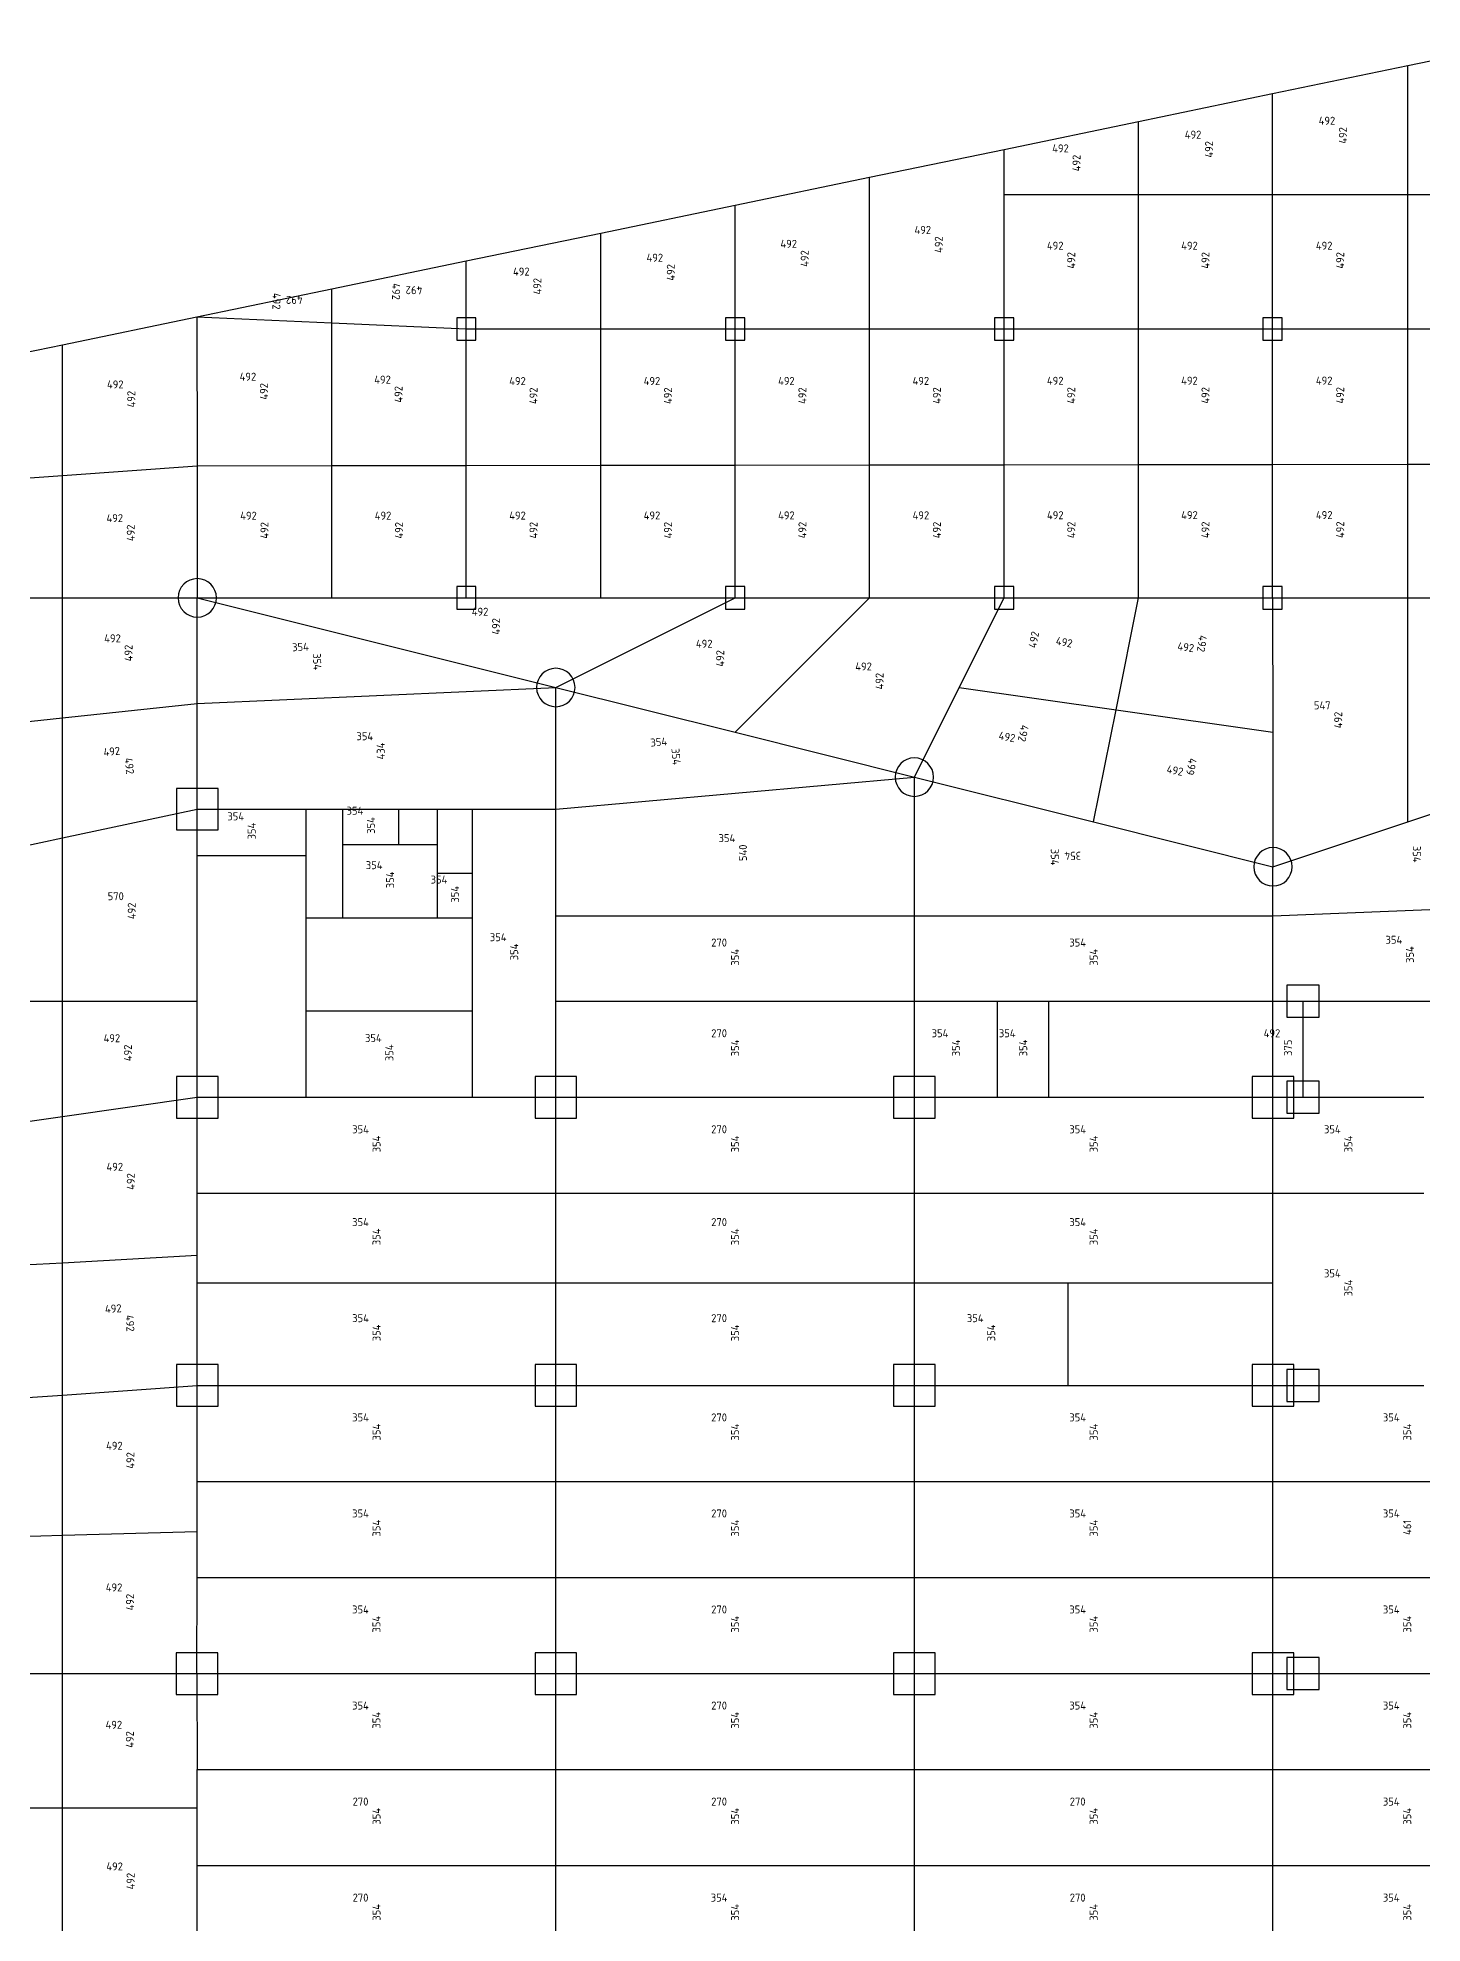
# Model space of a CAD drawing. Header units: millimetres. Extents: x -245177 to 1112891, y -1092030 to 122567.
# Drawn here: x 929415 to 972663, y 36431 to 95330 of the extents above; entities that cross this region are included whole.
import ezdxf
from ezdxf.enums import TextEntityAlignment as Align

# ---------------------------------------------------------------- set-up
doc = ezdxf.new("R2010")
doc.units = ezdxf.units.MM
doc.header["$MEASUREMENT"] = 0
for name, color, linetype in [('12', 2, 'Continuous'), ('dsg', 7, 'Continuous'), ('jiantu', 134, 'Continuous')]:
    doc.layers.add(name, color=color, linetype=linetype)
doc.styles.add('TrueTypeFont', font='yjkeng.shx', dxfattribs={"bigfont": 'yjkchn.shx'})

msp = doc.modelspace()

# ---------------------------------------------------------------- linework, layer by layer
at = {"layer": 'jiantu', "color": 94}
for p, q in [((972209, 94459), (976404, 95330)), ((967987, 93583), (972209, 94459)), ((963794, 92713), (967987, 93583)), ((959601, 91843), (963794, 92713)), ((955401, 90972), (959601, 91843)), ((951201, 90100), (955401, 90972)), ((947001, 89229), (951201, 90100)), ((942801, 88357), (947001, 89229)), ((938600, 87486), (942801, 88357)), ((934387, 86612), (938600, 87486)), ((930193, 85741), (934387, 86612)), ((925987, 84869), (930193, 85741)), ((937798, 71233), (938948, 71233)), ((937798, 69783), (937798, 71233)), ((938948, 71233), (940698, 71233)), ((940698, 71233), (941898, 71233)), ((941898, 71233), (942998, 71233)), ((941898, 70133), (941898, 71233)), ((942998, 69733), (942998, 71233)), ((937798, 67833), (937798, 69783)), ((934398, 65233), (934398, 68583)), ((934398, 63183), (934398, 65233)), ((934398, 62233), (934398, 63183)), ((934398, 62233), (937798, 62233)), ((937798, 62233), (940598, 62233)), ((934398, 50233), (934398, 53233))]:
    msp.add_line(p, q, dxfattribs=at)
at = {"layer": 'jiantu'}
for p, q in [((972209, 90433), (972209, 94459)), ((967987, 90433), (967987, 93583)), ((963794, 90433), (963794, 92713)), ((959601, 90433), (959601, 91843)), ((955401, 86233), (955401, 90972)), ((959601, 86233), (959601, 90433)), ((959601, 90433), (963794, 90433)), ((963794, 90433), (967987, 90433)), ((963794, 86233), (963794, 90433)), ((967987, 86233), (967987, 90433)), ((967987, 90433), (972209, 90433)), ((972209, 90433), (976404, 90433)), ((972209, 86233), (972209, 90433)), ((951201, 86233), (951201, 90100)), ((947001, 86233), (947001, 89229)), ((942801, 86233), (942801, 88357)), ((938600, 86422), (938600, 87486)), ((934387, 86612), (938600, 86422)), ((934387, 86612), (934393, 81962)), ((938600, 86422), (942801, 86233)), ((938600, 81967), (938600, 86422)), ((942801, 86233), (947001, 86233)), ((942801, 81972), (942801, 86233)), ((947001, 86233), (951201, 86233)), ((947001, 81977), (947001, 86233)), ((951201, 86233), (955401, 86233)), ((951201, 81982), (951201, 86233)), ((955401, 86233), (959601, 86233)), ((955401, 81987), (955401, 86233)), ((959601, 86233), (963794, 86233)), ((959601, 81992), (959601, 86233)), ((963794, 86233), (967987, 86233)), ((963794, 81997), (963794, 86233)), ((967987, 86233), (972209, 86233)), ((967987, 82002), (967987, 86233)), ((972209, 86233), (976404, 86233)), ((972209, 82008), (972209, 86233)), ((930193, 81657), (930193, 85741)), ((930193, 81657), (934393, 81962)), ((934393, 81962), (938600, 81967)), ((934393, 81962), (934398, 77833)), ((938600, 81967), (942801, 81972)), ((938600, 77833), (938600, 81967)), ((942801, 81972), (947001, 81977)), ((942801, 77833), (942801, 81972)), ((947001, 81977), (951201, 81982)), ((947001, 77833), (947001, 81977)), ((951201, 81982), (955401, 81987)), ((951201, 77833), (951201, 81982)), ((955401, 81987), (959601, 81992)), ((955401, 77833), (955401, 81987)), ((959601, 81992), (963794, 81997)), ((959601, 77833), (959601, 81992)), ((963794, 81997), (967987, 82002)), ((963794, 77833), (963794, 81997)), ((967987, 82002), (972209, 82008)), ((967987, 77833), (967987, 82002)), ((972209, 82008), (976404, 82013)), ((972209, 77833), (972209, 82008)), ((925987, 81351), (930193, 81657)), ((930193, 77833), (930193, 81657)), ((925987, 77833), (930193, 77833)), ((930192, 74083), (930193, 77833)), ((930193, 77833), (934398, 77833)), ((934398, 77833), (938600, 77833)), ((934398, 77833), (945598, 75033)), ((934398, 74533), (934398, 77833)), ((938600, 77833), (942801, 77833)), ((942801, 77833), (947001, 77833)), ((945598, 75033), (951201, 77833)), ((947001, 77833), (951201, 77833)), ((951198, 73633), (955401, 77833)), ((951201, 77833), (955401, 77833)), ((955401, 77833), (959601, 77833)), ((958199, 75033), (959601, 77833)), ((959601, 77833), (963794, 77833)), ((963096, 74333), (963794, 77833)), ((963794, 77833), (967987, 77833)), ((967987, 77833), (972209, 77833)), ((967987, 77833), (967993, 73633)), ((972209, 77833), (976404, 77833)), ((972209, 70840), (972209, 77833)), ((934398, 74533), (945598, 75033)), ((945598, 75033), (951198, 73633)), ((945598, 71233), (945598, 75033)), ((956798, 72233), (958199, 75033)), ((958199, 75033), (963096, 74333)), ((930192, 74083), (934398, 74533)), ((934398, 71233), (934398, 74533)), ((962398, 70833), (963096, 74333)), ((963096, 74333), (967993, 73633)), ((925987, 73633), (930192, 74083)), ((930192, 70333), (930192, 74083)), ((951198, 73633), (956798, 72233)), ((967993, 73633), (967998, 69433)), ((945598, 71233), (956798, 72233)), ((956798, 72233), (962398, 70833)), ((956798, 67900), (956798, 72233)), ((972209, 70840), (976387, 72233)), ((930192, 70333), (934398, 71233)), ((934398, 71233), (937798, 71233)), ((934398, 69783), (934398, 71233)), ((938948, 70133), (938948, 71233)), ((940698, 70133), (940698, 71233)), ((942998, 71233), (945598, 71233)), ((942998, 69733), (942998, 71233)), ((945598, 67900), (945598, 71233)), ((962398, 70833), (967998, 69433)), ((967998, 69433), (972209, 70840)), ((925987, 69433), (930192, 70333)), ((930192, 65233), (930192, 70333)), ((938948, 70133), (940698, 70133)), ((938948, 67833), (938948, 70133)), ((940698, 70133), (941898, 70133)), ((941898, 69233), (941898, 70133)), ((934398, 69783), (937798, 69783)), ((934398, 68583), (934398, 69783)), ((937798, 67833), (937798, 69783)), ((942998, 69233), (942998, 69733)), ((941898, 69233), (942998, 69233)), ((941898, 67833), (941898, 69233)), ((942998, 67833), (942998, 69233)), ((967998, 67900), (967998, 69433)), ((937798, 64933), (937798, 67833)), ((937798, 67833), (938948, 67833)), ((938948, 67833), (941898, 67833)), ((941898, 67833), (942998, 67833)), ((942998, 64933), (942998, 67833)), ((945598, 67900), (956798, 67900)), ((945598, 65233), (945598, 67900)), ((956798, 65233), (956798, 67900)), ((956798, 67900), (967998, 67900)), ((967998, 67900), (976387, 68233)), ((967998, 65233), (967998, 67900)), ((925987, 65233), (930192, 65233)), ((930191, 61633), (930192, 65233)), ((930192, 65233), (934398, 65233)), ((937798, 62233), (937798, 64933)), ((937798, 64933), (942998, 64933)), ((942998, 62233), (942998, 64933)), ((945598, 62233), (945598, 65233)), ((945598, 65233), (956798, 65233)), ((956798, 62233), (956798, 65233)), ((956798, 65233), (959398, 65233)), ((959398, 65233), (960998, 65233)), ((959398, 62233), (959398, 65233)), ((960998, 62233), (960998, 65233)), ((960998, 65233), (967998, 65233)), ((967998, 62233), (967998, 65233)), ((967998, 65233), (968937, 65233)), ((968937, 65233), (976387, 65233)), ((968937, 62233), (968937, 65233)), ((934398, 62233), (934398, 63183)), ((930191, 61633), (934398, 62233)), ((934398, 59233), (934398, 62233)), ((940598, 62233), (942998, 62233)), ((942998, 62233), (945598, 62233)), ((945598, 62233), (956798, 62233)), ((945598, 59233), (945598, 62233)), ((956798, 59233), (956798, 62233)), ((956798, 62233), (959398, 62233)), ((959398, 62233), (960998, 62233)), ((960998, 62233), (967998, 62233)), ((967998, 62233), (968937, 62233)), ((967998, 59233), (967998, 62233)), ((968937, 62233), (972708, 62233)), ((925987, 61033), (930191, 61633)), ((930191, 57066), (930191, 61633)), ((934395, 57300), (934398, 59233)), ((934398, 59233), (945598, 59233)), ((945598, 56433), (945598, 59233)), ((945598, 59233), (956798, 59233)), ((956798, 56433), (956798, 59233)), ((956798, 59233), (967998, 59233)), ((967998, 56433), (967998, 59233)), ((967998, 59233), (972708, 59233)), ((930191, 57066), (934395, 57300)), ((934398, 56433), (934395, 57300)), ((925987, 56833), (930191, 57066)), ((930191, 52933), (930191, 57066)), ((934398, 53233), (934398, 56433)), ((934398, 56433), (945598, 56433)), ((945598, 53233), (945598, 56433)), ((945598, 56433), (956798, 56433)), ((956798, 53233), (956798, 56433)), ((956798, 56433), (961598, 56433)), ((961598, 56433), (967998, 56433)), ((961598, 53233), (961598, 56433)), ((967998, 53233), (967998, 56433)), ((930191, 52933), (934398, 53233)), ((934398, 53233), (945598, 53233)), ((934398, 50233), (934398, 53233)), ((945598, 53233), (956798, 53233)), ((945598, 50233), (945598, 53233)), ((956798, 53233), (961598, 53233)), ((956798, 50233), (956798, 53233)), ((961598, 53233), (967998, 53233)), ((967998, 53233), (968937, 53233)), ((967998, 50233), (967998, 53233)), ((968937, 53233), (972708, 53233)), ((925987, 52633), (930191, 52933)), ((930190, 48551), (930191, 52933)), ((934394, 48670), (934398, 50233)), ((934398, 50233), (945598, 50233)), ((945598, 47233), (945598, 50233)), ((945598, 50233), (956798, 50233)), ((956798, 50233), (967998, 50233)), ((956798, 47233), (956798, 50233)), ((967998, 47233), (967998, 50233)), ((967998, 50233), (976387, 50233)), ((925987, 48433), (930190, 48551)), ((930190, 48551), (934394, 48670)), ((930190, 44233), (930190, 48551)), ((934398, 47233), (934394, 48670)), ((934387, 44233), (934398, 47233)), ((934398, 47233), (945598, 47233)), ((945598, 44233), (945598, 47233)), ((945598, 47233), (956798, 47233)), ((956798, 44233), (956798, 47233)), ((956798, 47233), (967998, 47233)), ((967998, 44233), (967998, 47233)), ((967998, 47233), (976387, 47233)), ((925987, 44233), (930190, 44233)), ((930190, 44233), (934387, 44233)), ((930190, 40033), (930190, 44233)), ((934387, 44233), (934398, 41233)), ((934387, 44233), (945598, 44233)), ((945598, 44233), (956798, 44233)), ((945598, 41233), (945598, 44233)), ((956798, 44233), (967998, 44233)), ((956798, 41233), (956798, 44233)), ((967998, 44233), (968937, 44233)), ((967998, 41233), (967998, 44233)), ((968937, 44233), (976387, 44233)), ((934398, 40033), (934398, 41233)), ((934398, 41233), (945598, 41233)), ((945598, 38233), (945598, 41233)), ((945598, 41233), (956798, 41233)), ((956798, 38233), (956798, 41233)), ((956798, 41233), (967998, 41233)), ((967998, 38233), (967998, 41233)), ((967998, 41233), (976387, 41233)), ((925987, 40033), (930190, 40033)), ((930189, 35533), (930190, 40033)), ((930190, 40033), (934398, 40033)), ((934398, 38233), (934398, 40033)), ((934398, 35233), (934398, 38233)), ((934398, 38233), (945598, 38233)), ((945598, 35233), (945598, 38233)), ((945598, 38233), (956798, 38233)), ((956798, 35233), (956798, 38233)), ((956798, 38233), (967998, 38233)), ((967998, 35233), (967998, 38233)), ((967998, 38233), (976387, 38233))]:
    msp.add_line(p, q, dxfattribs=at)
at = {"layer": 'jiantu', "color": 54}
for points in [[(943101, 86583), (942501, 86583), (942501, 85883), (943101, 85883)], [(951501, 86583), (950901, 86583), (950901, 85883), (951501, 85883)], [(959901, 86583), (959301, 86583), (959301, 85883), (959901, 85883)], [(968287, 86583), (967687, 86583), (967687, 85883), (968287, 85883)], [(943101, 78183), (942501, 78183), (942501, 77483), (943101, 77483)], [(951501, 78183), (950901, 78183), (950901, 77483), (951501, 77483)], [(959901, 78183), (959301, 78183), (959301, 77483), (959901, 77483)], [(968287, 78183), (967687, 78183), (967687, 77483), (968287, 77483)], [(935048, 71883), (933748, 71883), (933748, 70583), (935048, 70583)], [(969437, 65733), (968437, 65733), (968437, 64733), (969437, 64733)], [(935048, 62883), (933748, 62883), (933748, 61583), (935048, 61583)], [(946248, 62883), (944948, 62883), (944948, 61583), (946248, 61583)], [(957448, 62883), (956148, 62883), (956148, 61583), (957448, 61583)], [(968648, 62883), (967348, 62883), (967348, 61583), (968648, 61583)], [(969437, 62733), (968437, 62733), (968437, 61733), (969437, 61733)], [(935048, 53883), (933748, 53883), (933748, 52583), (935048, 52583)], [(946248, 53883), (944948, 53883), (944948, 52583), (946248, 52583)], [(957448, 53883), (956148, 53883), (956148, 52583), (957448, 52583)], [(968648, 53883), (967348, 53883), (967348, 52583), (968648, 52583)], [(969437, 53733), (968437, 53733), (968437, 52733), (969437, 52733)], [(935037, 44883), (933737, 44883), (933737, 43583), (935037, 43583)], [(946248, 44883), (944948, 44883), (944948, 43583), (946248, 43583)], [(957448, 44883), (956148, 44883), (956148, 43583), (957448, 43583)], [(968648, 44883), (967348, 44883), (967348, 43583), (968648, 43583)], [(969437, 44733), (968437, 44733), (968437, 43733), (969437, 43733)]]:
    msp.add_lwpolyline(points, close=True, dxfattribs=at)
for points in [[(934998, 77833, 1), (933798, 77833, 1)], [(946198, 75033, 1), (944998, 75033, 1)], [(957398, 72233, 1), (956198, 72233, 1)], [(968598, 69433, 1), (967398, 69433, 1)]]:
    msp.add_lwpolyline(points, format="xyb", close=True, dxfattribs=at)

# ---------------------------------------------------------------- texts
at = {"layer": '12', "color": 2, "linetype": 'Continuous', "style": 'TrueTypeFont'}
for s, p in [('492', (969684, 92536)), ('492', (961362, 91673)), ('492', (965503, 92102)), ('492', (952872, 88692)), ('492', (957060, 89126)), ('492', (961197, 88633)), ('492', (965391, 88633)), ('492', (969598, 88633)), ('492', (948690, 88258)), ('492', (944520, 87825)), ('492', (940185, 84449)), ('492', (944401, 84404)), ('492', (948601, 84406)), ('492', (952800, 84409)), ('492', (957000, 84411)), ('492', (961197, 84414)), ('492', (965390, 84417)), ('492', (969598, 84419)), ('492', (935998, 80199)), ('492', (940201, 80201)), ('492', (944401, 80204)), ('492', (948601, 80206)), ('492', (952801, 80209)), ('492', (957001, 80211)), ('492', (961198, 80214)), ('492', (965391, 80217)), ('492', (969599, 80219)), ('492', (943232, 77200)), ('492', (931751, 76368)), ('492', (950233, 76200)), ('492', (955210, 75489)), ('354', (939630, 73311)), ('354', (939323, 70983)), ('354', (935598, 70808)), ('354', (950942, 70127)), ('354', (939923, 69283)), ('354', (941948, 68833)), ('354', (943798, 67033)), ('270', (950698, 66866)), ('354', (961898, 66866)), ('354', (971775, 66951)), ('492', (931731, 63878)), ('354', (939898, 63883)), ('270', (950698, 64033)), ('354', (957598, 64033)), ('354', (959698, 64033)), ('492', (967968, 64033)), ('354', (939498, 61033)), ('270', (950698, 61033)), ('354', (961898, 61033)), ('354', (969853, 61033)), ('492', (931822, 59861)), ('354', (939497, 58133)), ('270', (950698, 58133)), ('354', (961898, 58133)), ('354', (969853, 56533)), ('354', (939498, 55133)), ('270', (950698, 55133)), ('354', (958698, 55133)), ('354', (939498, 52033)), ('270', (950698, 52033)), ('354', (961898, 52033)), ('354', (971693, 52033)), ('492', (931809, 51148)), ('354', (939497, 49033)), ('270', (950698, 49033)), ('354', (961898, 49033)), ('354', (971693, 49033)), ('492', (931799, 46722)), ('354', (939495, 46033)), ('270', (950698, 46033)), ('354', (961898, 46033)), ('354', (971693, 46033)), ('354', (939495, 43033)), ('270', (950698, 43033)), ('354', (961898, 43033)), ('354', (971693, 43033)), ('492', (931792, 42432)), ('270', (939498, 40033)), ('270', (950698, 40033)), ('270', (961898, 40033)), ('354', (971693, 40033)), ('492', (931816, 38007)), ('270', (939498, 37033)), ('354', (950698, 37033)), ('270', (961898, 37033)), ('354', (971693, 37033))]:
    msp.add_text(s, height=250, dxfattribs=at).set_placement(p, align=Align.BOTTOM_CENTER)
for s, rotation, p in [('492', 90, (970184, 92536)), ('492', 90, (966003, 92102)), ('492', 90, (961862, 91673)), ('492', 90, (957560, 89126)), ('492', 90, (953372, 88692)), ('492', 90, (961697, 88633)), ('492', 90, (965891, 88633)), ('492', 90, (970098, 88633)), ('492', 90, (945020, 87825)), ('492', 90, (949190, 88258)), ('492', 180.00001, (937171, 87139)), ('492', 180.00001, (940909, 87443)), ('492', 90.06961, (932337, 84299)), ('492', 90.06961, (936480, 84541)), ('492', 90, (940685, 84449)), ('492', 90, (944901, 84404)), ('492', 90, (949101, 84406)), ('492', 90, (953300, 84409)), ('492', 90, (957500, 84411)), ('492', 90, (961697, 84414)), ('492', 90, (965890, 84417)), ('492', 90, (970098, 84419)), ('492', 90.06961, (932321, 80122)), ('492', 90, (936498, 80199)), ('492', 90, (940701, 80201)), ('492', 90, (944901, 80204)), ('492', 90, (949101, 80206)), ('492', 90, (953301, 80209)), ('492', 90, (957501, 80211)), ('492', 90, (961698, 80214)), ('492', 90, (965891, 80217)), ('492', 90, (970099, 80219)), ('492', 90, (943732, 77200)), ('492', 261.86443, (965744, 76148)), ('492', 90, (932251, 76368)), ('492', 90, (950733, 76200)), ('492', 90, (955710, 75489)), ('492', 90, (970037, 74276)), ('492', 258.72153, (960149, 73348)), ('434', 90, (940130, 73311)), ('499', 258.72153, (965398, 72298)), ('354', 90, (936098, 70808)), ('354', 90, (939823, 70983)), ('354', 180.00001, (961483, 69777)), ('354', 90, (940423, 69283)), ('354', 90, (942448, 68833)), ('492', 90, (932352, 68314)), ('354', 90, (944298, 67033)), ('354', 90, (951198, 66866)), ('354', 90, (962398, 66866)), ('354', 90, (972275, 66951)), ('492', 90, (932231, 63878)), ('354', 90, (940398, 63883)), ('354', 90, (951198, 64033)), ('354', 90, (958098, 64033)), ('354', 90, (960198, 64033)), ('375', 90, (968468, 64033)), ('354', 90, (939998, 61033)), ('354', 90, (951198, 61033)), ('354', 90, (962398, 61033)), ('354', 90, (970353, 61033)), ('492', 90, (932322, 59861)), ('354', 90, (939997, 58133)), ('354', 90, (951198, 58133)), ('354', 90, (962398, 58133)), ('354', 90, (970353, 56533)), ('354', 90, (939998, 55133)), ('354', 90, (951198, 55133)), ('354', 90, (959198, 55133)), ('354', 90, (939998, 52033)), ('354', 90, (951198, 52033)), ('354', 90, (962398, 52033)), ('354', 90, (972193, 52033)), ('492', 90, (932309, 51148)), ('354', 90, (939997, 49033)), ('354', 90, (951198, 49033)), ('354', 90, (962398, 49033)), ('461', 90, (972193, 49033)), ('492', 90, (932299, 46722)), ('354', 90, (939995, 46033)), ('354', 90, (951198, 46033)), ('354', 90, (962398, 46033)), ('354', 90, (972193, 46033)), ('354', 90, (939995, 43033)), ('354', 90, (951198, 43033)), ('354', 90, (962398, 43033)), ('354', 90, (972193, 43033)), ('492', 90, (932292, 42432)), ('354', 90, (939998, 40033)), ('354', 90, (951198, 40033)), ('354', 90, (962398, 40033)), ('354', 90, (972193, 40033)), ('492', 90, (932316, 38007)), ('354', 90, (939998, 37033)), ('354', 90, (951198, 37033)), ('354', 90, (962398, 37033)), ('354', 90, (972193, 37033))]:
    msp.add_text(s, height=250, rotation=rotation, dxfattribs=at).set_placement(p, align=Align.MIDDLE_RIGHT)
for s, rotation, p in [('492', 270, (936673, 87098)), ('492', 270, (940410, 87401)), ('492', 0.06961, (935980, 84541)), ('492', 0.06961, (931837, 84299)), ('492', 0.06961, (931821, 80122)), ('492', 78.72152, (960724, 76487)), ('354', 2.55615, (937631, 76099)), ('492', 351.86444, (965247, 76094)), ('492', 348.72154, (959652, 73295)), ('492', 6.10781, (931750, 72837)), ('354', 5.10217, (948831, 73132)), ('492', 348.72154, (964901, 72245)), ('354', 270, (960984, 69736)), ('354', 270, (972292, 69825)), ('492', 3.17681, (931786, 55432))]:
    msp.add_text(s, height=250, rotation=rotation, dxfattribs=at).set_placement(p, align=Align.BOTTOM_CENTER)
for s, rotation, p in [('492', -11.27848, (961224, 76499)), ('354', -87.44385, (938131, 76100)), ('354', -84.89784, (949331, 73133)), ('492', -83.89219, (932250, 72838)), ('492', -86.82319, (932286, 55432))]:
    msp.add_text(s, height=250, rotation=rotation, dxfattribs=at).set_placement(p, align=Align.MIDDLE_LEFT)
at = {"layer": 'dsg', "color": 1, "linetype": 'Continuous', "style": 'TrueTypeFont'}
for s, p in [('547', (969537, 74276)), ('570', (931852, 68314))]:
    msp.add_text(s, height=250, dxfattribs=at).set_placement(p, align=Align.BOTTOM_CENTER)
msp.add_text('540', height=250, rotation=90, dxfattribs=at).set_placement((951442, 70127), align=Align.MIDDLE_RIGHT)

doc.saveas('drawing.dxf')
